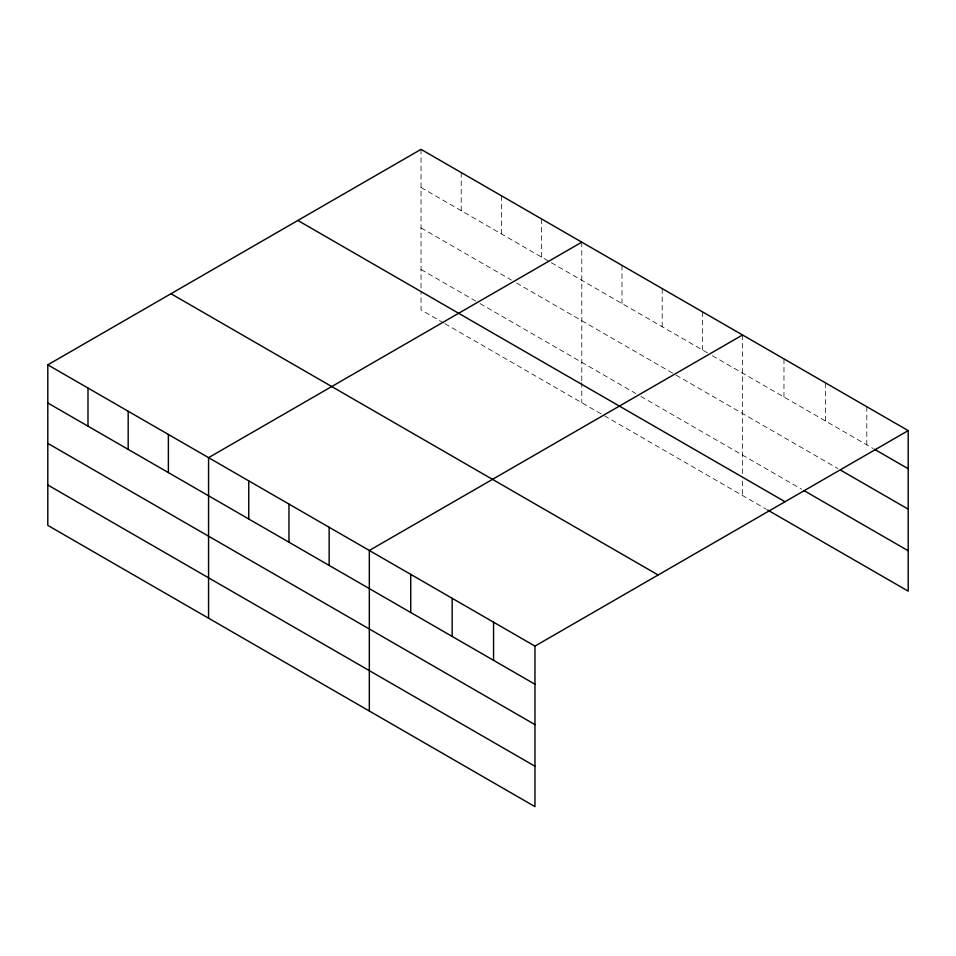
<?xml version="1.0" encoding="UTF-8"?>
<svg xmlns="http://www.w3.org/2000/svg" width="956" height="956" viewBox="0 0 956 956"><rect width="100%" height="100%" fill="white"/><g stroke="black" fill="none" stroke-linecap="round" stroke-linejoin="round"><path stroke-width="0.72" stroke-dasharray="4.78 3.58" d="M421.034 187.496L707.392 352.824M712.423 355.716L873.067 448.472M421.034 227.887L511.46 280.096M516.491 283L674.745 374.358M676 375.087L837.934 468.583M421.034 269.508L478.813 302.861M480.067 303.59L635.812 393.502M640.831 396.405L801.546 489.185M443.644 322.949L421.034 309.899L421.034 291.15M444.899 323.678L603.152 415.047M604.407 415.764L766.401 509.297M866.793 406.706L866.793 444.851M825.387 382.806L825.387 420.939M783.968 358.894L783.968 397.027M742.561 334.982L742.561 473.889M742.561 481.107L742.561 495.531M702.373 311.787L702.373 349.92M662.185 288.581L662.185 326.713M621.986 265.374L621.986 303.506M581.798 242.167L581.798 381.074M581.798 382.52L581.798 402.715M541.61 218.972L541.61 257.104M501.422 195.765L501.422 233.897M461.222 172.558L461.222 210.69M421.034 149.351L421.034 289.704"/><path stroke-width="1.43" d="M47.8 364.845L534.966 646.101L534.966 806.649L47.8 525.382L47.8 364.845L421.034 149.351L908.2 430.618L908.2 591.155L767.656 510.026M581.798 242.167L208.563 457.661L208.563 618.197M742.561 334.982L369.327 550.477L369.327 711.013M534.966 646.101L908.2 430.618M874.322 449.189L908.2 468.751M840.443 470.029L908.2 509.142M804.056 490.631L908.2 550.764M297.866 220.466L785.031 501.721M170.969 293.731L658.134 574.986M47.8 402.978L534.966 684.233M47.8 443.369L534.966 724.636M47.8 484.991L534.966 766.246M493.559 622.189L493.559 660.333M452.152 598.289L452.152 636.421M410.733 574.377L410.733 612.521M329.139 527.27L329.139 565.402M288.951 504.063L288.951 542.195M248.751 480.856L248.751 519M168.376 434.454L168.376 472.587M128.188 411.247L128.188 449.38M87.988 388.04L87.988 426.185"/></g></svg>
